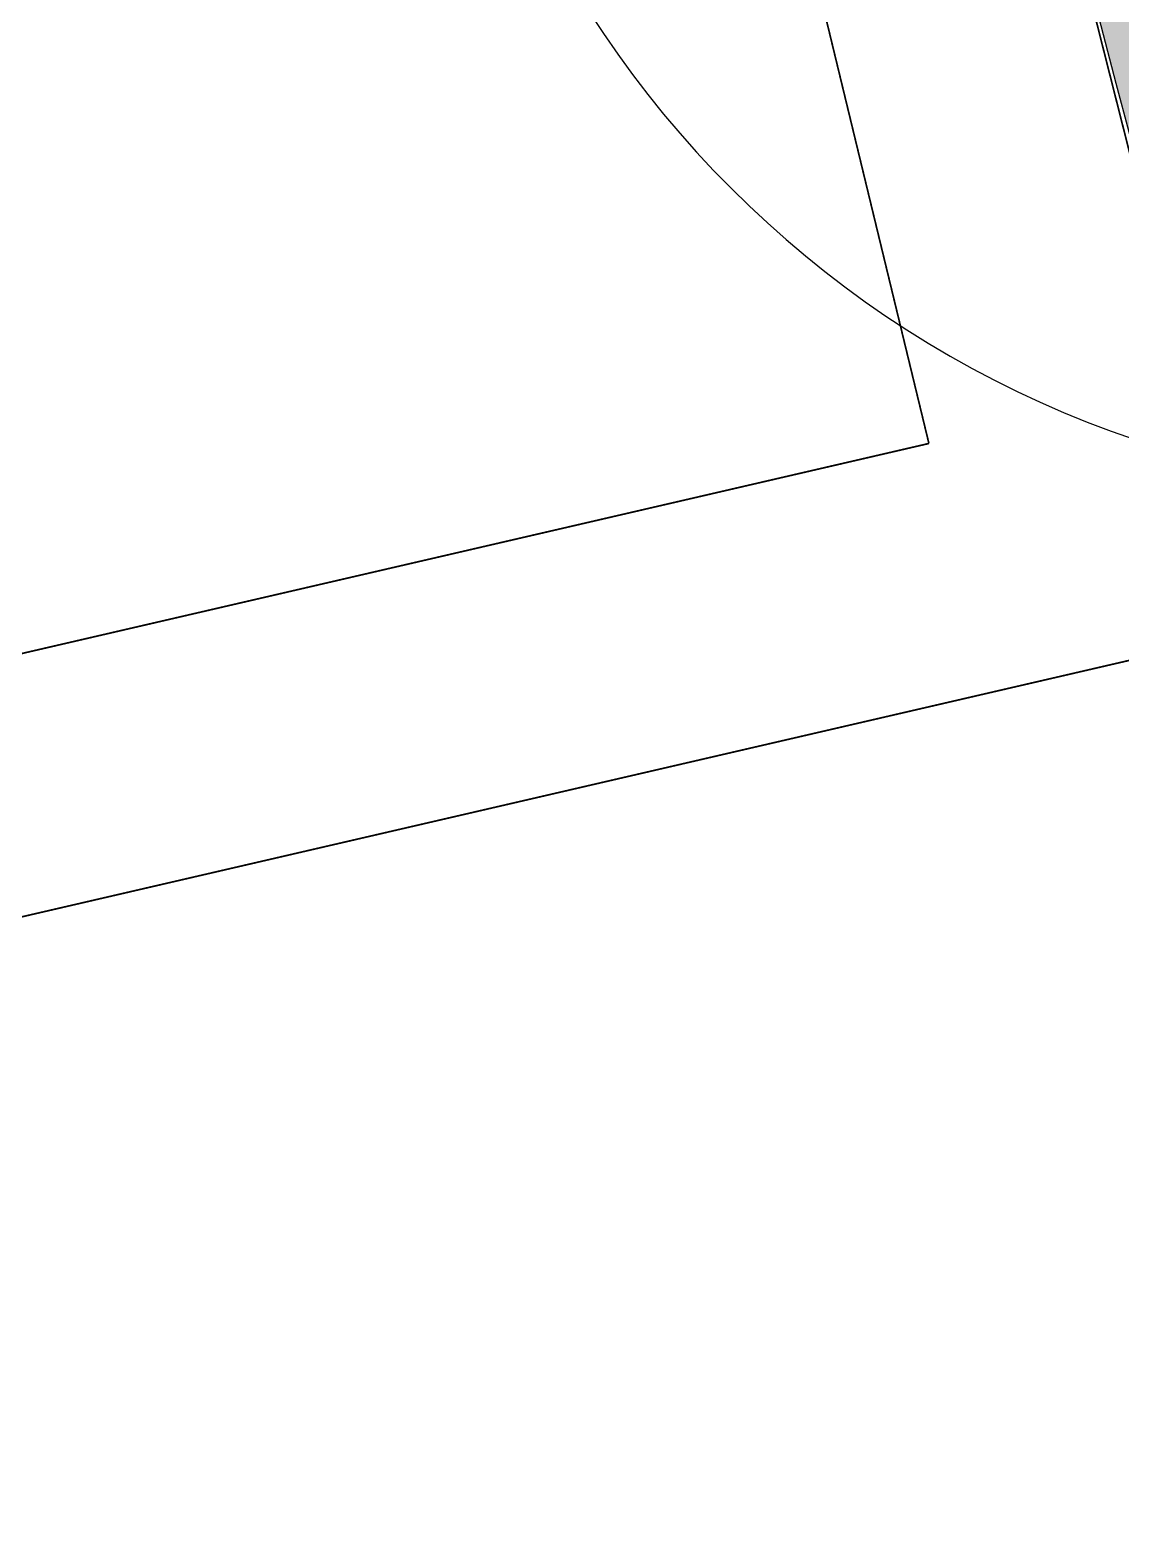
# Model space of a CAD drawing. Header units: millimetres. Extents: x 837300 to 838100, y 1173100 to 1173878.
# Drawn here: x 837829.47 to 837830.108, y 1173274.896 to 1173275.774 of the extents above; entities that cross this region are included whole.
import ezdxf

# ---------------------------------------------------------------- set-up
doc = ezdxf.new("R2010")
doc.units = ezdxf.units.MM
doc.linetypes.add('OLD-ANT-PLANTAS PROPUESTAS$0$HIDDEN', pattern=[0.375, 0.25, -0.125])
for name, color, linetype in [('OLD-ANT-PLANTAS PROPUESTAS$0$A-ANOTAC-TEXTO', 1, 'Continuous'), ('OLD-ANT-PLANTAS PROPUESTAS$0$A-BORDE DE LOSA PERFIL IPE', 2, 'Continuous'), ('OLD-ANT-PLANTAS PROPUESTAS$0$A-FONDO_253', 253, 'Continuous'), ('OLD-ANT-PLANTAS PROPUESTAS$0$A-Linea-3', 3, 'Continuous'), ('OLD-ANT-PLANTAS PROPUESTAS$0$KCIG-AP-DW-XR-VENTANERIA$0$A-A BORDILLO', 1, 'Continuous')]:
    doc.layers.add(name, color=color, linetype=linetype)

# ---------------------------------------------------------------- blocks, each defined once
blk = doc.blocks.new('OLD-ANT-PLANTAS PROPUESTAS$0$2DA ETAPA')
at = {"layer": 'OLD-ANT-PLANTAS PROPUESTAS$0$A-ANOTAC-TEXTO', "linetype": 'OLD-ANT-PLANTAS PROPUESTAS$0$HIDDEN', "ltscale": 0.01, "const_width": 0.001, "elevation": 0.00111}
blk.add_lwpolyline([(6.11762, 1.64757), (12.06435, 0.76172, -0.064703), (12.59638, 3.21358), (7.06062, 4.03821), (6.11762, 1.64757, 2.387302)], format="xyb", dxfattribs=at)
blk.add_lwpolyline([(6.1794, 1.79002), (11.92964, 0.93344, -0.056022), (12.39543, 3.09186), (7.00922, 3.89421)], format="xyb", close=True, dxfattribs=at)
blk = doc.blocks.new('*U220')
at = {"layer": 'Defpoints'}
blk.add_circle((-0.01816, 0.61116), 0.61143, dxfattribs=at)

msp = doc.modelspace()

# ---------------------------------------------------------------- hatches: boundary and pattern name
at = {"layer": 'OLD-ANT-PLANTAS PROPUESTAS$0$A-FONDO_253'}
h = msp.add_hatch(color=256, dxfattribs=at)
h.dxf.hatch_style = 1
edge = h.paths.add_edge_path(flags=16)
edge.add_arc((837846.53015, 1173295.95391), 7.58681, 283.247078, 358.059358, ccw=False)
edge.add_arc((837850.9885, 1173281.93278), 7.17194, 112.286175, 191.82687)
edge.add_arc((837834.73475, 1173278.78977), 9.38442, -50.435837, 10.269772, ccw=False)
edge.add_arc((837836.75015, 1173276.39173), 6.2521, 215.492649, 309.323227, ccw=False)
edge.add_arc((837839.3233, 1173278.17817), 9.38442, 124.2365, 215.251713, ccw=False)
edge.add_arc((837831.60603, 1173289.39269), 4.22928, 305.19339, 455.52049)
edge.add_arc((837830.09524, 1173303.88022), 10.33698, 219.236871, 276.130544, ccw=False)
edge.add_arc((837827.43081, 1173301.68764), 6.88642, 124.759964, 219.129469, ccw=False)
edge.add_arc((837829.38218, 1173298.84182), 10.33698, 56.261312, 124.652562, ccw=False)
edge.add_arc((837840.80398, 1173317.23205), 11.32236, 239.886565, 421.47065)
edge.add_arc((837858.65965, 1173341.40014), 18.89914, 173.43872, 228.802635, ccw=False)
edge.add_arc((837850.17524, 1173342.3759), 10.35881, 80.764789, 173.438122, ccw=False)
edge.add_arc((837848.80443, 1173333.9463), 18.89914, 8.127457, 80.764197, ccw=False)
edge.add_arc((837881.84513, 1173340.77683), 14.92256, 196.181571, 260.449656)
edge.add_arc((837878.03597, 1173314.58227), 11.556, 37.219165, 83.374615, ccw=False)
edge.add_arc((837882.51768, 1173318.45), 5.65968, -57.8326, 33.4794, ccw=False)
edge.add_arc((837879.2428, 1173323.83391), 11.96104, 260.107358, 301.716178, ccw=False)
edge.add_arc((837872.69888, 1173296.56774), 16.1206, 73.831524, 104.338315)
edge.add_arc((837874.28342, 1173292.54741), 20.41524, 105.852793, 171.125193)
edge = h.paths.add_edge_path()
edge.add_arc((837846.53015, 1173295.95391), 7.73681, 283.335779, 357.991604, ccw=False)
edge.add_arc((837850.9885, 1173281.93278), 7.02194, 112.381936, 191.843349)
edge.add_arc((837834.73475, 1173278.78977), 9.53442, -50.437728, 10.282135, ccw=False)
edge.add_arc((837836.75015, 1173276.39173), 6.4021, 215.489821, 309.326055, ccw=False)
edge.add_arc((837839.3233, 1173278.17817), 9.53442, 124.244125, 215.253605, ccw=False)
edge.add_arc((837831.60603, 1173289.39269), 4.07928, 305.21075, 455.50942)
edge.add_arc((837830.09524, 1173303.88022), 10.48698, 219.236105, 276.126126, ccw=False)
edge.add_arc((837827.43081, 1173301.68764), 7.03642, 124.758817, 219.130616, ccw=False)
edge.add_arc((837829.38218, 1173298.84182), 10.48698, 56.287428, 124.653329, ccw=False)
edge.add_arc((837840.80398, 1173317.23205), 11.17236, 239.910741, 421.555586)
edge.add_arc((837858.65965, 1173341.40014), 19.04914, 173.43872, 228.852983, ccw=False)
edge.add_arc((837850.17524, 1173342.3759), 10.50881, 80.764793, 173.438126, ccw=False)
edge.add_arc((837848.80443, 1173333.9463), 19.04914, 8.159366, 80.764199, ccw=False)
edge.add_arc((837881.84513, 1173340.77683), 14.77256, 196.222345, 260.434889)
edge.add_arc((837878.03597, 1173314.58227), 11.706, 37.195275, 83.355763, ccw=False)
edge.add_arc((837882.51768, 1173318.45), 5.80968, -57.83845, 33.527853, ccw=False)
edge.add_arc((837879.2428, 1173323.83391), 12.11104, 260.068243, 301.718963, ccw=False)
edge.add_arc((837872.69888, 1173296.56774), 15.9706, 73.802184, 104.331206)
edge.add_arc((837874.28342, 1173292.54741), 20.26524, 105.858401, 171.099673)

# ---------------------------------------------------------------- linework, layer by layer
at = {"layer": 'OLD-ANT-PLANTAS PROPUESTAS$0$A-BORDE DE LOSA PERFIL IPE'}
for points in [[(837854.2622, 1173295.68277, -0.33778), (837848.3147, 1173288.42572, 0.361311), (837844.11605, 1173280.49162, -0.271319), (837840.80737, 1173271.43937, -0.433963), (837831.53744, 1173272.67494, -0.419383), (837833.95809, 1173286.05977, 0.7694), (837831.21438, 1173293.45313, -0.253457), (837821.9726, 1173297.24702, -0.436743), (837823.41919, 1173307.46848, -0.307477), (837835.20274, 1173307.56522, 1.014458), (837846.12544, 1173327.05568, -0.246615), (837839.73528, 1173343.57681, -0.427946), (837851.86178, 1173352.74849, -0.32784), (837867.66074, 1173336.64988, 0.287749), (837879.3904, 1173326.20964, -0.204182), (837887.36073, 1173321.65893, -0.421215), (837885.61022, 1173313.53182, -0.183763), (837877.15395, 1173311.90437, 0.134002), (837868.74573, 1173312.04135, 0.292616), (837854.2622, 1173295.68277)], [(837854.1126, 1173295.69699, -0.338541), (837848.26867, 1173288.56898, 0.361702), (837843.96882, 1173280.46285, -0.271252), (837840.71207, 1173271.55521, -0.433934), (837831.65975, 1173272.76177, -0.419413), (837834.04353, 1173285.93648, 0.769597), (837831.19917, 1173293.60236, -0.253474), (837822.08886, 1173297.34179, -0.436731), (837823.50459, 1173307.34517, -0.307598), (837835.1234, 1173307.43783, 1.01392), (837846.21164, 1173327.17957, -0.246382), (837839.8843, 1173343.55967, -0.427946), (837851.83771, 1173352.60044, -0.327994), (837867.51375, 1173336.61818, 0.288012), (837879.36927, 1173326.06109, -0.204159), (837887.23833, 1173321.57209, -0.420936), (837885.53086, 1173313.65911, -0.183574), (837877.18787, 1173312.05072, 0.133903), (837868.70666, 1173312.18619, 0.292763)]]:
    msp.add_lwpolyline(points, format="xyb", close=True, dxfattribs=at)
at = {"layer": 'OLD-ANT-PLANTAS PROPUESTAS$0$KCIG-AP-DW-XR-VENTANERIA$0$A-A BORDILLO'}
for points in [[(837837.12392, 1173270.21858, -0.103834), (837834.61369, 1173270.56527, -0.172093), (837831.38321, 1173273.19479, -0.06925), (837830.32259, 1173275.53915, -0.067019), (837829.94336, 1173277.99378, -0.229182), (837833.34122, 1173285.38032, -0.076215), (837834.94284, 1173286.32496), (837834.94284, 1173286.32496, 0.728187), (837832.73789, 1173293.96497), (837832.73789, 1173293.96497, -0.144971), (837826.8975, 1173294.12516, -0.062333), (837824.6026, 1173295.20188), (837824.60252, 1173295.20192, -0.082917), (837822.11107, 1173297.40968, -0.160527), (837820.5903, 1173301.41325, -0.092341), (837820.94817, 1173303.92143, -0.160438), (837823.53227, 1173307.33921, -0.082851), (837826.54059, 1173308.75877, -0.000008), (837826.54092, 1173308.75887, -0.062032), (837829.0407, 1173309.14952, -0.156493), (837835.08619, 1173307.41778, 0.051877), (837837.20126, 1173306.3991, 0.412981), (837851.65232, 1173313.57968, 0.286245)], [(837824.68258, 1173295.32877, 0.062129), (837826.94381, 1173294.26728, 0.143325), (837832.72277, 1173294.11427), (837832.72277, 1173294.11427, -0.731947), (837835.00972, 1173286.19026), (837835.00972, 1173286.19026, 0.076656), (837833.43659, 1173285.26454, 0.228899), (837830.09314, 1173278.00657, 0.06884), (837830.48267, 1173275.52729, 0.067785), (837831.51147, 1173273.27261, 0.171225), (837834.65013, 1173270.71153, 0.105489), (837837.1284, 1173270.37028, 0.170083), (837840.81979, 1173271.96754, 0.068665), (837842.44756, 1173273.88904, 0.068375), (837843.48631, 1173276.16248, 0.118427), (837843.72687, 1173280.45002, -0.097319), (837843.70523, 1173283.29552), (837843.85073, 1173283.25761, 0.097042), (837843.8743, 1173280.47777, -0.118457), (837843.62975, 1173276.11826, -0.068308), (837842.57426, 1173273.80874, -0.068603), (837840.9217, 1173271.85745, -0.170755), (837837.12393, 1173270.2191)]]:
    msp.add_lwpolyline(points, format="xyb", dxfattribs=at)

# ---------------------------------------------------------------- block references
at = {"xscale": -1, "rotation": 14.73406727280169}
msp.add_blockref('*U220', (837830.45011, 1173275.51839), dxfattribs=at)
at = {"layer": 'OLD-ANT-PLANTAS PROPUESTAS$0$A-Linea-3', "rotation": 21.51329150347834}
msp.add_blockref('OLD-ANT-PLANTAS PROPUESTAS$0$2DA ETAPA', (837819.23932, 1173270.28931, -0.00111), dxfattribs=at)

doc.saveas('drawing.dxf')
